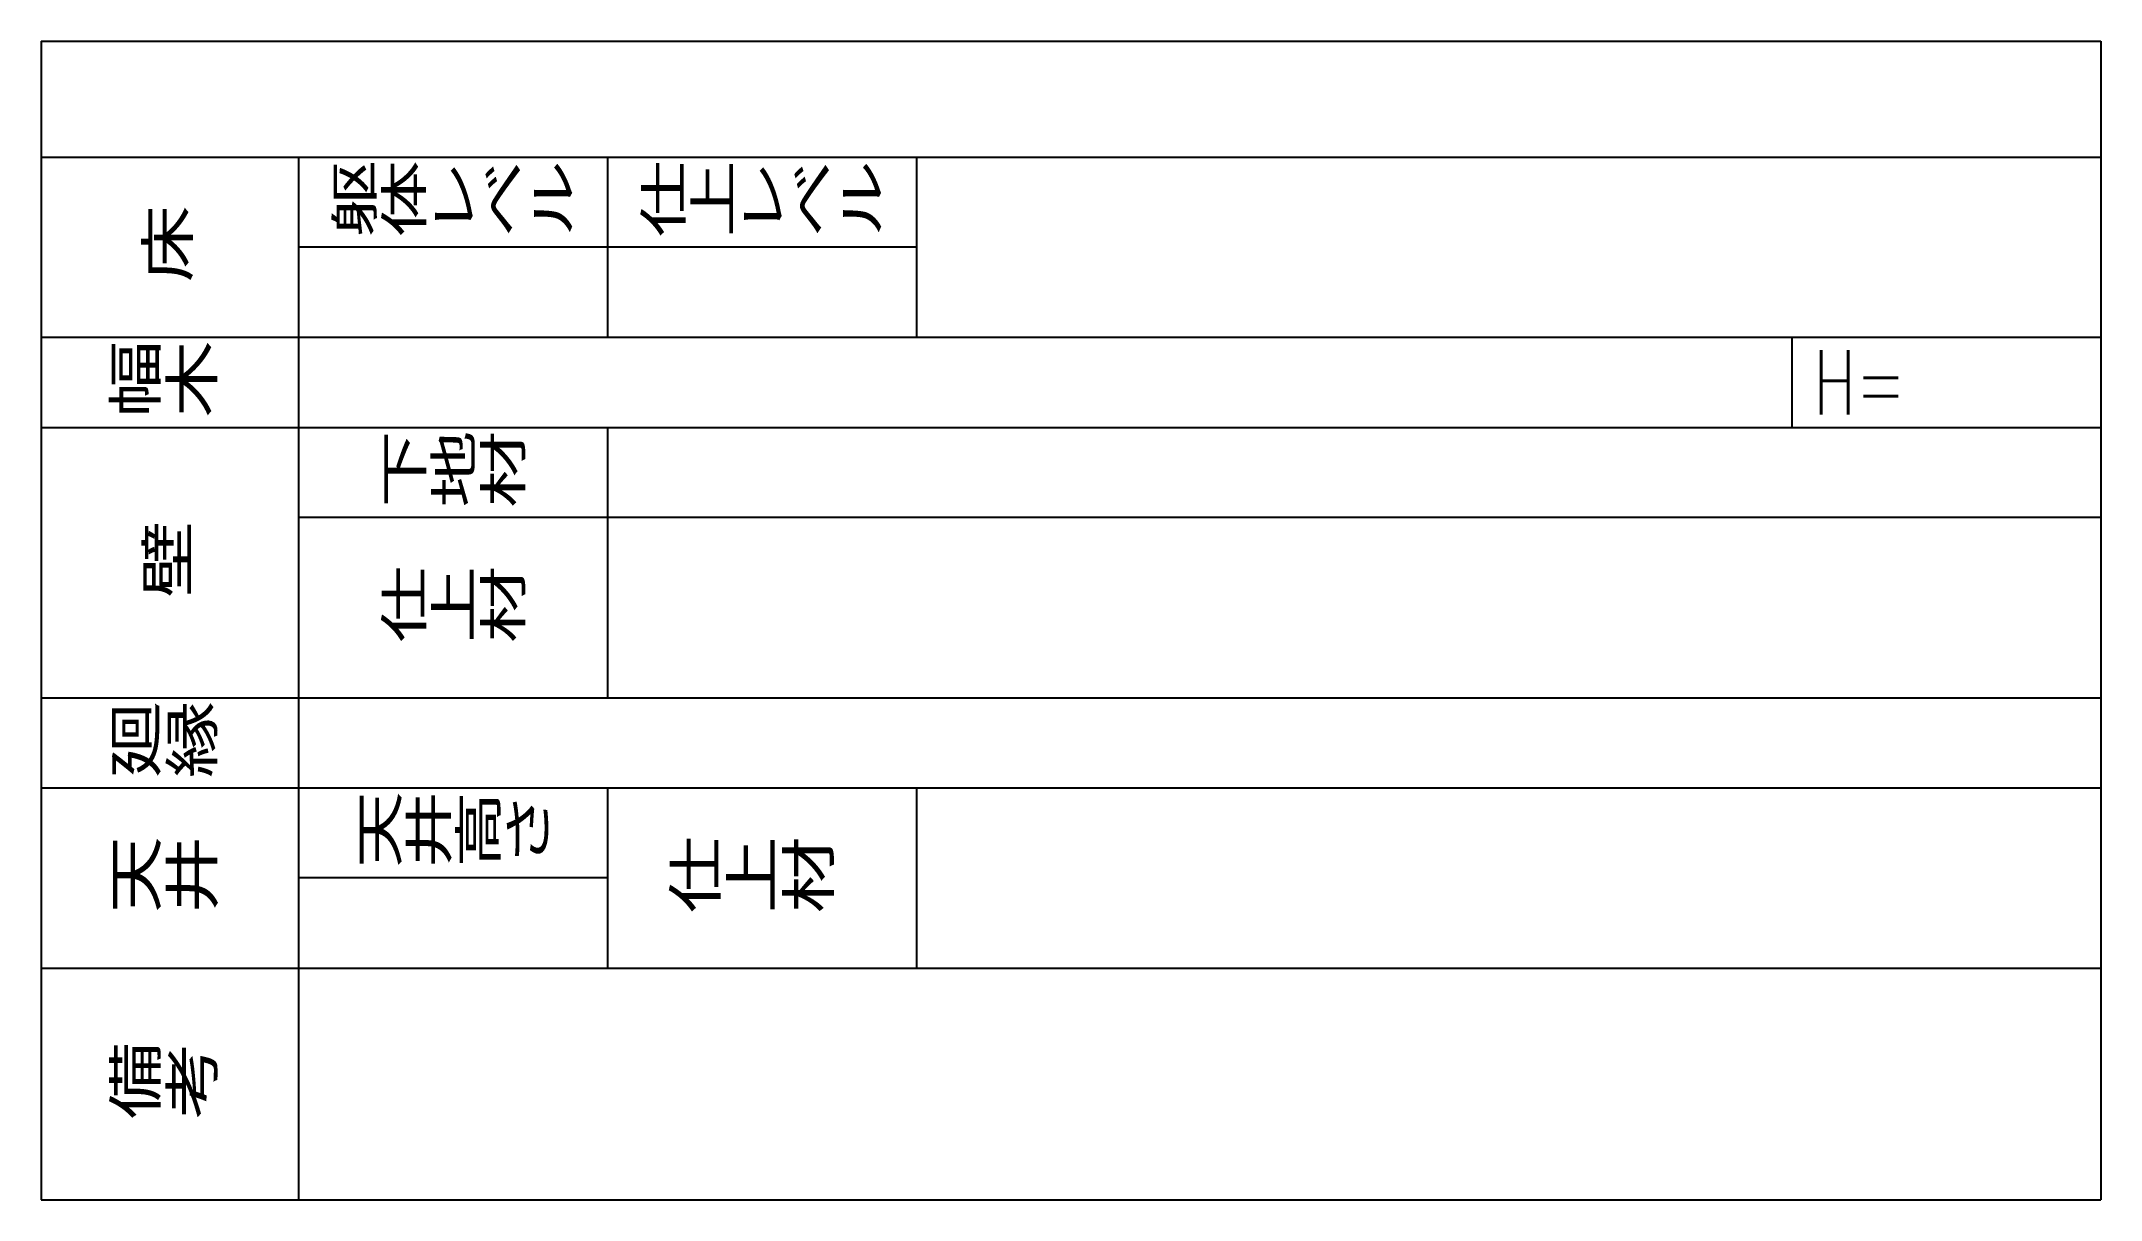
# Model space of a CAD drawing. Header units: millimetres. Extents: x 0 to 4000, y 0 to 2250.
import ezdxf

# ---------------------------------------------------------------- set-up
doc = ezdxf.new("R2010")
doc.units = ezdxf.units.MM
doc.styles.add('ROMANS', font='romans.shx', dxfattribs={"width": 0.7, "bigfont": '@extfont2.shx'})

msp = doc.modelspace()

# ---------------------------------------------------------------- linework, layer by layer
at = {"color": 0, "linetype": 'ByBlock', "lineweight": -2}
for p, q in [((0, 2250), (0, 0)), ((0, 2250), (4000, 2250)), ((4000, 2250), (4000, 0)), ((0, 2025), (4000, 2025)), ((500, 2025), (500, 0)), ((1100, 2025), (1100, 1675)), ((1700, 2025), (1700, 1675)), ((1700, 1850), (500, 1850)), ((0, 1675), (4000, 1675)), ((3400, 1675), (3400, 1500)), ((0, 1500), (4000, 1500)), ((1100, 1500), (1100, 975)), ((4000, 1325), (500, 1325)), ((0, 975), (4000, 975)), ((0, 800), (4000, 800)), ((1100, 800), (1100, 450)), ((1700, 800), (1700, 450)), ((1100, 625), (500, 625)), ((0, 450), (4000, 450)), ((0, 0), (4000, 0))]:
    msp.add_line(p, q, dxfattribs=at)

# ---------------------------------------------------------------- texts
at = {"color": 0, "char_height": 125, "style": 'ROMANS'}
for s, insert, width, attachment_point in [('\\W0.7000;躯体レベル', (800, 2000), 504.175, 2), ('\\W0.7000;仕上レベル', (1400, 2000), 504.175, 2), ('\\W0.8000;床', (244.2, 1912.5), 93.8, 2), ('\\W0.8000;幅木', (236.7, 1650), 214.4, 2), ('\\W0.7000;H=', (3441.7, 1650), 167.5, 1), ('\\W0.7000;下地材', (800, 1475), 293.125, 2), ('\\W0.8000;壁', (244.2, 1300), 93.8, 2), ('\\W0.7000;仕上材', (800, 1212.5), 293.125, 2), ('\\W0.8000;廻縁', (236.7, 949.7), 214.4, 2), ('\\W0.7000;天井高さ', (800, 775), 398.65, 2), ('\\W0.8000;天井', (236.7, 687.5), 214.4, 2), ('\\W0.8000;仕上材', (1379.2, 687.5), 335, 2), ('\\W0.8000;備考', (236.7, 287.5), 214.4, 2)]:
    msp.add_mtext(s, dxfattribs=dict(at, insert=insert, width=width, attachment_point=attachment_point))

doc.saveas('drawing.dxf')
